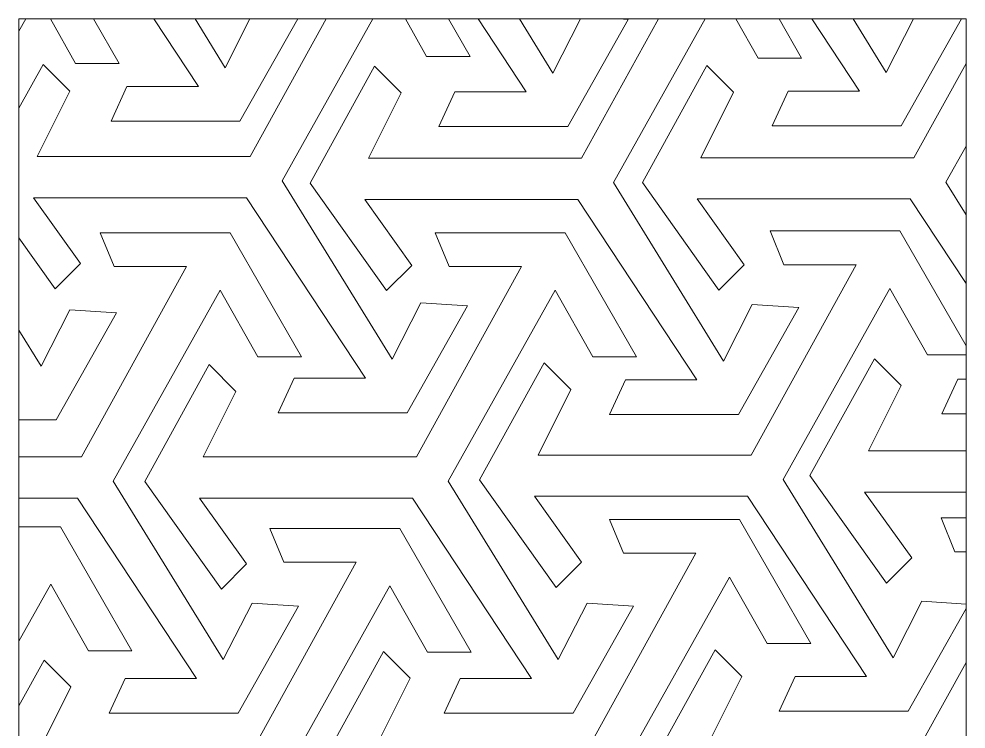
# Model space of a CAD drawing. Header units: centimetres. Extents: x -79.9 to 1.5, y -34 to 25.1.
# Drawn here: x -57.85 to -49.02, y -24.06 to -17.44 of the extents above; entities that cross this region are included whole.
import ezdxf

# ---------------------------------------------------------------- set-up
doc = ezdxf.new("R2010")
doc.units = ezdxf.units.CM
doc.header["$MEASUREMENT"] = 0
doc.layers.add('Layer 1', color=7, linetype='Continuous')

msp = doc.modelspace()

# ---------------------------------------------------------------- linework, layer by layer
at = {"layer": 'Layer 1', "lineweight": 20}
for points, knots in [([(-54.98735, -17.43929), (-54.98735, -17.43929), (-55.69539, -18.72174), (-55.69539, -18.72174), (-55.69539, -18.72174), (-57.68172, -18.72174), (-57.68172, -18.72174), (-57.68172, -18.72174), (-57.37683, -18.11199), (-57.37683, -18.11199), (-57.37683, -18.11199), (-57.62625, -17.86255), (-57.62625, -17.86255), (-57.62625, -17.86255), (-57.85136, -18.2712), (-57.85136, -18.2712)], [0, 0, 0, 0, 0.2, 0.2, 0.2, 0.4, 0.4, 0.4, 0.6, 0.6, 0.6, 0.8, 0.8, 0.8, 1, 1, 1, 1]), ([(-57.85136, -17.43929), (-57.85136, -17.43929), (-49.02245, -17.43929), (-49.02245, -17.43929), (-49.02245, -17.43929), (-49.02245, -33.99351), (-49.02245, -33.99351), (-49.02245, -33.99351), (-57.85136, -33.99351), (-57.85136, -33.99351), (-57.85136, -33.99351), (-57.85136, -17.43929), (-57.85136, -17.43929)], [0, 0, 0, 0, 0.25, 0.25, 0.25, 0.5, 0.5, 0.5, 0.75, 0.75, 0.75, 1, 1, 1, 1]), ([(-57.51331, -19.95556), (-57.51331, -19.95556), (-57.27773, -19.71999), (-57.27773, -19.71999), (-57.27773, -19.71999), (-57.71657, -19.10559), (-57.71657, -19.10559), (-57.71657, -19.10559), (-55.73027, -19.10559), (-55.73027, -19.10559), (-55.73027, -19.10559), (-54.62163, -20.78703), (-54.62163, -20.78703), (-54.62163, -20.78703), (-55.28681, -20.78703), (-55.28681, -20.78703), (-55.28681, -20.78703), (-55.43463, -21.11039), (-55.43463, -21.11039), (-55.43463, -21.11039), (-54.23361, -21.11039), (-54.23361, -21.11039), (-54.23361, -21.11039), (-53.67005, -20.11262), (-53.67005, -20.11262), (-53.67005, -20.11262), (-54.10427, -20.08489), (-54.10427, -20.08489), (-54.10427, -20.08489), (-54.37219, -20.6115), (-54.37219, -20.6115), (-54.37219, -20.6115), (-55.39767, -18.94853), (-55.39767, -18.94853), (-55.39767, -18.94853), (-54.55288, -17.43929), (-54.55288, -17.43929)], [0, 0, 0, 0, 0.0833333, 0.0833333, 0.0833333, 0.1666667, 0.1666667, 0.1666667, 0.25, 0.25, 0.25, 0.3333333, 0.3333333, 0.3333333, 0.4166667, 0.4166667, 0.4166667, 0.5, 0.5, 0.5, 0.5833333, 0.5833333, 0.5833333, 0.6666667, 0.6666667, 0.6666667, 0.75, 0.75, 0.75, 0.8333333, 0.8333333, 0.8333333, 0.9166667, 0.9166667, 0.9166667, 1, 1, 1, 1]), ([(-57.55808, -17.43929), (-57.55808, -17.43929), (-57.32274, -17.85424), (-57.32274, -17.85424), (-57.32274, -17.85424), (-56.91624, -17.85424), (-56.91624, -17.85424), (-56.91624, -17.85424), (-57.15525, -17.43929), (-57.15525, -17.43929)], [0, 0, 0, 0, 0.3333333, 0.3333333, 0.3333333, 0.6666667, 0.6666667, 0.6666667, 1, 1, 1, 1]), ([(-56.59457, -17.43929), (-56.59457, -17.43929), (-56.17896, -18.06964), (-56.17896, -18.06964), (-56.17896, -18.06964), (-56.84415, -18.06964), (-56.84415, -18.06964), (-56.84415, -18.06964), (-56.99196, -18.393), (-56.99196, -18.393), (-56.99196, -18.393), (-55.79094, -18.393), (-55.79094, -18.393), (-55.79094, -18.393), (-55.25227, -17.43929), (-55.25227, -17.43929)], [0, 0, 0, 0, 0.2, 0.2, 0.2, 0.4, 0.4, 0.4, 0.6, 0.6, 0.6, 0.8, 0.8, 0.8, 1, 1, 1, 1]), ([(-55.69813, -17.43929), (-55.69813, -17.43929), (-55.92952, -17.8941), (-55.92952, -17.8941), (-55.92952, -17.8941), (-56.20999, -17.43929), (-56.20999, -17.43929)], [0, 0, 0, 0, 0.5, 0.5, 0.5, 1, 1, 1, 1]), ([(-51.88929, -17.43929), (-51.88929, -17.43929), (-52.60611, -18.73765), (-52.60611, -18.73765), (-52.60611, -18.73765), (-54.59243, -18.73765), (-54.59243, -18.73765), (-54.59243, -18.73765), (-54.28755, -18.1279), (-54.28755, -18.1279), (-54.28755, -18.1279), (-54.53697, -17.87846), (-54.53697, -17.87846), (-54.53697, -17.87846), (-55.13751, -18.96863), (-55.13751, -18.96863), (-55.13751, -18.96863), (-54.42403, -19.97147), (-54.42403, -19.97147)], [0, 0, 0, 0, 0.1666667, 0.1666667, 0.1666667, 0.3333333, 0.3333333, 0.3333333, 0.5, 0.5, 0.5, 0.6666667, 0.6666667, 0.6666667, 0.8333333, 0.8333333, 0.8333333, 1, 1, 1, 1]), ([(-54.42403, -19.97147), (-54.42403, -19.97147), (-54.18845, -19.7359), (-54.18845, -19.7359), (-54.18845, -19.7359), (-54.62729, -19.1215), (-54.62729, -19.1215), (-54.62729, -19.1215), (-52.64098, -19.1215), (-52.64098, -19.1215), (-52.64098, -19.1215), (-51.53235, -20.80294), (-51.53235, -20.80294), (-51.53235, -20.80294), (-52.19753, -20.80294), (-52.19753, -20.80294), (-52.19753, -20.80294), (-52.34534, -21.1263), (-52.34534, -21.1263), (-52.34534, -21.1263), (-51.14433, -21.1263), (-51.14433, -21.1263), (-51.14433, -21.1263), (-50.58077, -20.12853), (-50.58077, -20.12853), (-50.58077, -20.12853), (-51.01499, -20.1008), (-51.01499, -20.1008), (-51.01499, -20.1008), (-51.28291, -20.62741), (-51.28291, -20.62741), (-51.28291, -20.62741), (-52.30839, -18.96444), (-52.30839, -18.96444), (-52.30839, -18.96444), (-51.4547, -17.43929), (-51.4547, -17.43929)], [0, 0, 0, 0, 0.0833333, 0.0833333, 0.0833333, 0.1666667, 0.1666667, 0.1666667, 0.25, 0.25, 0.25, 0.3333333, 0.3333333, 0.3333333, 0.4166667, 0.4166667, 0.4166667, 0.5, 0.5, 0.5, 0.5833333, 0.5833333, 0.5833333, 0.6666667, 0.6666667, 0.6666667, 0.75, 0.75, 0.75, 0.8333333, 0.8333333, 0.8333333, 0.9166667, 0.9166667, 0.9166667, 1, 1, 1, 1]), ([(-54.24902, -17.43929), (-54.24902, -17.43929), (-54.05088, -17.78864), (-54.05088, -17.78864), (-54.05088, -17.78864), (-53.64439, -17.78864), (-53.64439, -17.78864), (-53.64439, -17.78864), (-53.84561, -17.43929), (-53.84561, -17.43929)], [0, 0, 0, 0, 0.3333333, 0.3333333, 0.3333333, 0.6666667, 0.6666667, 0.6666667, 1, 1, 1, 1]), ([(-53.57102, -17.43929), (-53.57102, -17.43929), (-53.12263, -18.11935), (-53.12263, -18.11935), (-53.12263, -18.11935), (-53.78782, -18.11935), (-53.78782, -18.11935), (-53.78782, -18.11935), (-53.93563, -18.44271), (-53.93563, -18.44271), (-53.93563, -18.44271), (-52.73461, -18.44271), (-52.73461, -18.44271), (-52.73461, -18.44271), (-52.17106, -17.44493), (-52.17106, -17.44493), (-52.17106, -17.44493), (-52.25941, -17.43929), (-52.25941, -17.43929)], [0, 0, 0, 0, 0.1666667, 0.1666667, 0.1666667, 0.3333333, 0.3333333, 0.3333333, 0.5, 0.5, 0.5, 0.6666667, 0.6666667, 0.6666667, 0.8333333, 0.8333333, 0.8333333, 1, 1, 1, 1]), ([(-52.61651, -17.43929), (-52.61651, -17.43929), (-52.87319, -17.94381), (-52.87319, -17.94381), (-52.87319, -17.94381), (-53.18431, -17.43929), (-53.18431, -17.43929)], [0, 0, 0, 0, 0.5, 0.5, 0.5, 1, 1, 1, 1]), ([(-51.16876, -17.43929), (-51.16876, -17.43929), (-50.9616, -17.80455), (-50.9616, -17.80455), (-50.9616, -17.80455), (-50.5551, -17.80455), (-50.5551, -17.80455), (-50.5551, -17.80455), (-50.76549, -17.43929), (-50.76549, -17.43929)], [0, 0, 0, 0, 0.3333333, 0.3333333, 0.3333333, 0.6666667, 0.6666667, 0.6666667, 1, 1, 1, 1]), ([(-50.46017, -17.43929), (-50.46017, -17.43929), (-50.01589, -18.11312), (-50.01589, -18.11312), (-50.01589, -18.11312), (-50.68108, -18.11312), (-50.68108, -18.11312), (-50.68108, -18.11312), (-50.82889, -18.43648), (-50.82889, -18.43648), (-50.82889, -18.43648), (-49.62787, -18.43648), (-49.62787, -18.43648), (-49.62787, -18.43648), (-49.06465, -17.43929), (-49.06465, -17.43929)], [0, 0, 0, 0, 0.2, 0.2, 0.2, 0.4, 0.4, 0.4, 0.6, 0.6, 0.6, 0.8, 0.8, 0.8, 1, 1, 1, 1]), ([(-49.51294, -17.43929), (-49.51294, -17.43929), (-49.76645, -17.93758), (-49.76645, -17.93758), (-49.76645, -17.93758), (-50.07373, -17.43929), (-50.07373, -17.43929)], [0, 0, 0, 0, 0.5, 0.5, 0.5, 1, 1, 1, 1]), ([(-49.02245, -17.85307), (-49.02245, -17.85307), (-49.50798, -18.7325), (-49.50798, -18.7325), (-49.50798, -18.7325), (-51.4943, -18.7325), (-51.4943, -18.7325), (-51.4943, -18.7325), (-51.18941, -18.12274), (-51.18941, -18.12274), (-51.18941, -18.12274), (-51.43883, -17.8733), (-51.43883, -17.8733), (-51.43883, -17.8733), (-52.03938, -18.96348), (-52.03938, -18.96348), (-52.03938, -18.96348), (-51.3259, -19.96632), (-51.3259, -19.96632)], [0, 0, 0, 0, 0.1666667, 0.1666667, 0.1666667, 0.3333333, 0.3333333, 0.3333333, 0.5, 0.5, 0.5, 0.6666667, 0.6666667, 0.6666667, 0.8333333, 0.8333333, 0.8333333, 1, 1, 1, 1]), ([(-49.02245, -19.26385), (-49.02245, -19.26385), (-49.21026, -18.95929), (-49.21026, -18.95929), (-49.21026, -18.95929), (-49.02245, -18.62376), (-49.02245, -18.62376)], [0, 0, 0, 0, 0.5, 0.5, 0.5, 1, 1, 1, 1]), ([(-51.3259, -19.96632), (-51.3259, -19.96632), (-51.09031, -19.73075), (-51.09031, -19.73075), (-51.09031, -19.73075), (-51.52916, -19.11635), (-51.52916, -19.11635), (-51.52916, -19.11635), (-49.54285, -19.11635), (-49.54285, -19.11635), (-49.54285, -19.11635), (-49.02245, -19.90563), (-49.02245, -19.90563)], [0, 0, 0, 0, 0.25, 0.25, 0.25, 0.5, 0.5, 0.5, 0.75, 0.75, 0.75, 1, 1, 1, 1]), ([(-49.02245, -20.48694), (-49.02245, -20.48694), (-49.63954, -19.41561), (-49.63954, -19.41561), (-49.63954, -19.41561), (-50.84982, -19.41561), (-50.84982, -19.41561), (-50.84982, -19.41561), (-50.72047, -19.72973), (-50.72047, -19.72973), (-50.72047, -19.72973), (-50.04603, -19.72973), (-50.04603, -19.72973), (-50.04603, -19.72973), (-51.02535, -21.50355), (-51.02535, -21.50355), (-51.02535, -21.50355), (-53.01168, -21.50355), (-53.01168, -21.50355), (-53.01168, -21.50355), (-52.70679, -20.89379), (-52.70679, -20.89379), (-52.70679, -20.89379), (-52.95621, -20.64435), (-52.95621, -20.64435), (-52.95621, -20.64435), (-53.55676, -21.73453), (-53.55676, -21.73453), (-53.55676, -21.73453), (-52.84328, -22.73737), (-52.84328, -22.73737)], [0, 0, 0, 0, 0.1, 0.1, 0.1, 0.2, 0.2, 0.2, 0.3, 0.3, 0.3, 0.4, 0.4, 0.4, 0.5, 0.5, 0.5, 0.6, 0.6, 0.6, 0.7, 0.7, 0.7, 0.8, 0.8, 0.8, 0.9, 0.9, 0.9, 1, 1, 1, 1]), ([(-57.85136, -21.9045), (-57.85136, -21.9045), (-57.30449, -21.9045), (-57.30449, -21.9045), (-57.30449, -21.9045), (-56.19585, -23.58594), (-56.19585, -23.58594), (-56.19585, -23.58594), (-56.86104, -23.58594), (-56.86104, -23.58594), (-56.86104, -23.58594), (-57.00885, -23.9093), (-57.00885, -23.9093), (-57.00885, -23.9093), (-55.80783, -23.9093), (-55.80783, -23.9093), (-55.80783, -23.9093), (-55.24428, -22.91152), (-55.24428, -22.91152), (-55.24428, -22.91152), (-55.6785, -22.8838), (-55.6785, -22.8838), (-55.6785, -22.8838), (-55.94641, -23.4104), (-55.94641, -23.4104), (-55.94641, -23.4104), (-56.9719, -21.74744), (-56.9719, -21.74744), (-56.9719, -21.74744), (-55.97618, -19.96854), (-55.97618, -19.96854), (-55.97618, -19.96854), (-55.62511, -20.58755), (-55.62511, -20.58755), (-55.62511, -20.58755), (-55.21861, -20.58755), (-55.21861, -20.58755), (-55.21861, -20.58755), (-55.88379, -19.43271), (-55.88379, -19.43271), (-55.88379, -19.43271), (-57.09408, -19.43271), (-57.09408, -19.43271), (-57.09408, -19.43271), (-56.96472, -19.74683), (-56.96472, -19.74683), (-56.96472, -19.74683), (-56.29029, -19.74683), (-56.29029, -19.74683), (-56.29029, -19.74683), (-57.26961, -21.52065), (-57.26961, -21.52065), (-57.26961, -21.52065), (-57.85136, -21.52065), (-57.85136, -21.52065)], [0, 0, 0, 0, 0.0555556, 0.0555556, 0.0555556, 0.1111111, 0.1111111, 0.1111111, 0.1666667, 0.1666667, 0.1666667, 0.2222222, 0.2222222, 0.2222222, 0.2777778, 0.2777778, 0.2777778, 0.3333333, 0.3333333, 0.3333333, 0.3888889, 0.3888889, 0.3888889, 0.4444444, 0.4444444, 0.4444444, 0.5, 0.5, 0.5, 0.5555556, 0.5555556, 0.5555556, 0.6111111, 0.6111111, 0.6111111, 0.6666667, 0.6666667, 0.6666667, 0.7222222, 0.7222222, 0.7222222, 0.7777778, 0.7777778, 0.7777778, 0.8333333, 0.8333333, 0.8333333, 0.8888889, 0.8888889, 0.8888889, 0.9444444, 0.9444444, 0.9444444, 1, 1, 1, 1]), ([(-55.96463, -22.75447), (-55.96463, -22.75447), (-55.72904, -22.5189), (-55.72904, -22.5189), (-55.72904, -22.5189), (-56.16788, -21.9045), (-56.16788, -21.9045), (-56.16788, -21.9045), (-54.18158, -21.9045), (-54.18158, -21.9045), (-54.18158, -21.9045), (-53.07294, -23.58594), (-53.07294, -23.58594), (-53.07294, -23.58594), (-53.73813, -23.58594), (-53.73813, -23.58594), (-53.73813, -23.58594), (-53.88594, -23.9093), (-53.88594, -23.9093), (-53.88594, -23.9093), (-52.68492, -23.9093), (-52.68492, -23.9093), (-52.68492, -23.9093), (-52.12136, -22.91152), (-52.12136, -22.91152), (-52.12136, -22.91152), (-52.55559, -22.8838), (-52.55559, -22.8838), (-52.55559, -22.8838), (-52.8235, -23.4104), (-52.8235, -23.4104), (-52.8235, -23.4104), (-53.84898, -21.74744), (-53.84898, -21.74744), (-53.84898, -21.74744), (-52.85326, -19.96854), (-52.85326, -19.96854), (-52.85326, -19.96854), (-52.50219, -20.58755), (-52.50219, -20.58755), (-52.50219, -20.58755), (-52.0957, -20.58755), (-52.0957, -20.58755), (-52.0957, -20.58755), (-52.76088, -19.43271), (-52.76088, -19.43271), (-52.76088, -19.43271), (-53.97117, -19.43271), (-53.97117, -19.43271), (-53.97117, -19.43271), (-53.84181, -19.74683), (-53.84181, -19.74683), (-53.84181, -19.74683), (-53.16738, -19.74683), (-53.16738, -19.74683), (-53.16738, -19.74683), (-54.1467, -21.52065), (-54.1467, -21.52065), (-54.1467, -21.52065), (-56.13303, -21.52065), (-56.13303, -21.52065), (-56.13303, -21.52065), (-55.82814, -20.91089), (-55.82814, -20.91089), (-55.82814, -20.91089), (-56.07756, -20.66145), (-56.07756, -20.66145), (-56.07756, -20.66145), (-56.67811, -21.75163), (-56.67811, -21.75163), (-56.67811, -21.75163), (-55.96463, -22.75447), (-55.96463, -22.75447)], [0, 0, 0, 0, 0.0416667, 0.0416667, 0.0416667, 0.0833333, 0.0833333, 0.0833333, 0.125, 0.125, 0.125, 0.1666667, 0.1666667, 0.1666667, 0.2083333, 0.2083333, 0.2083333, 0.25, 0.25, 0.25, 0.2916667, 0.2916667, 0.2916667, 0.3333333, 0.3333333, 0.3333333, 0.375, 0.375, 0.375, 0.4166667, 0.4166667, 0.4166667, 0.4583333, 0.4583333, 0.4583333, 0.5, 0.5, 0.5, 0.5416667, 0.5416667, 0.5416667, 0.5833333, 0.5833333, 0.5833333, 0.625, 0.625, 0.625, 0.6666667, 0.6666667, 0.6666667, 0.7083333, 0.7083333, 0.7083333, 0.75, 0.75, 0.75, 0.7916667, 0.7916667, 0.7916667, 0.8333333, 0.8333333, 0.8333333, 0.875, 0.875, 0.875, 0.9166667, 0.9166667, 0.9166667, 0.9583333, 0.9583333, 0.9583333, 1, 1, 1, 1]), ([(-49.02245, -22.893), (-49.02245, -22.893), (-49.43424, -22.8667), (-49.43424, -22.8667), (-49.43424, -22.8667), (-49.70216, -23.3933), (-49.70216, -23.3933), (-49.70216, -23.3933), (-50.72764, -21.73034), (-50.72764, -21.73034), (-50.72764, -21.73034), (-49.73192, -19.95144), (-49.73192, -19.95144), (-49.73192, -19.95144), (-49.38085, -20.57045), (-49.38085, -20.57045), (-49.38085, -20.57045), (-49.02245, -20.57045), (-49.02245, -20.57045)], [0, 0, 0, 0, 0.1666667, 0.1666667, 0.1666667, 0.3333333, 0.3333333, 0.3333333, 0.5, 0.5, 0.5, 0.6666667, 0.6666667, 0.6666667, 0.8333333, 0.8333333, 0.8333333, 1, 1, 1, 1]), ([(-57.85136, -21.176), (-57.85136, -21.176), (-57.50546, -21.176), (-57.50546, -21.176), (-57.50546, -21.176), (-56.94191, -20.17822), (-56.94191, -20.17822), (-56.94191, -20.17822), (-57.37613, -20.15049), (-57.37613, -20.15049), (-57.37613, -20.15049), (-57.64405, -20.6771), (-57.64405, -20.6771), (-57.64405, -20.6771), (-57.85136, -20.34092), (-57.85136, -20.34092)], [0, 0, 0, 0, 0.2, 0.2, 0.2, 0.4, 0.4, 0.4, 0.6, 0.6, 0.6, 0.8, 0.8, 0.8, 1, 1, 1, 1]), ([(-49.02245, -21.46497), (-49.02245, -21.46497), (-49.93293, -21.46497), (-49.93293, -21.46497), (-49.93293, -21.46497), (-49.62804, -20.85522), (-49.62804, -20.85522), (-49.62804, -20.85522), (-49.87746, -20.60578), (-49.87746, -20.60578), (-49.87746, -20.60578), (-50.47801, -21.69596), (-50.47801, -21.69596), (-50.47801, -21.69596), (-49.76453, -22.69879), (-49.76453, -22.69879)], [0, 0, 0, 0, 0.2, 0.2, 0.2, 0.4, 0.4, 0.4, 0.6, 0.6, 0.6, 0.8, 0.8, 0.8, 1, 1, 1, 1]), ([(-49.02245, -20.79779), (-49.02245, -20.79779), (-49.0994, -20.79779), (-49.0994, -20.79779), (-49.0994, -20.79779), (-49.24721, -21.12115), (-49.24721, -21.12115), (-49.24721, -21.12115), (-49.02245, -21.12115), (-49.02245, -21.12115)], [0, 0, 0, 0, 0.3333333, 0.3333333, 0.3333333, 0.6666667, 0.6666667, 0.6666667, 1, 1, 1, 1]), ([(-52.84328, -22.73737), (-52.84328, -22.73737), (-52.60769, -22.5018), (-52.60769, -22.5018), (-52.60769, -22.5018), (-53.04654, -21.8874), (-53.04654, -21.8874), (-53.04654, -21.8874), (-51.06023, -21.8874), (-51.06023, -21.8874), (-51.06023, -21.8874), (-49.9516, -23.56884), (-49.9516, -23.56884), (-49.9516, -23.56884), (-50.61678, -23.56884), (-50.61678, -23.56884), (-50.61678, -23.56884), (-50.76459, -23.8922), (-50.76459, -23.8922), (-50.76459, -23.8922), (-49.56357, -23.8922), (-49.56357, -23.8922), (-49.56357, -23.8922), (-49.02245, -22.93414), (-49.02245, -22.93414)], [0, 0, 0, 0, 0.125, 0.125, 0.125, 0.25, 0.25, 0.25, 0.375, 0.375, 0.375, 0.5, 0.5, 0.5, 0.625, 0.625, 0.625, 0.75, 0.75, 0.75, 0.875, 0.875, 0.875, 1, 1, 1, 1]), ([(-49.76453, -22.69879), (-49.76453, -22.69879), (-49.52894, -22.46322), (-49.52894, -22.46322), (-49.52894, -22.46322), (-49.96779, -21.84882), (-49.96779, -21.84882), (-49.96779, -21.84882), (-49.02245, -21.84882), (-49.02245, -21.84882)], [0, 0, 0, 0, 0.3333333, 0.3333333, 0.3333333, 0.6666667, 0.6666667, 0.6666667, 1, 1, 1, 1]), ([(-54.33947, -25.42694), (-54.33947, -25.42694), (-54.10388, -25.19138), (-54.10388, -25.19138), (-54.10388, -25.19138), (-54.54272, -24.57698), (-54.54272, -24.57698), (-54.54272, -24.57698), (-52.55642, -24.57698), (-52.55642, -24.57698), (-52.55642, -24.57698), (-51.44778, -26.25842), (-51.44778, -26.25842), (-51.44778, -26.25842), (-52.11297, -26.25842), (-52.11297, -26.25842), (-52.11297, -26.25842), (-52.26078, -26.58178), (-52.26078, -26.58178), (-52.26078, -26.58178), (-51.05976, -26.58178), (-51.05976, -26.58178), (-51.05976, -26.58178), (-50.4962, -25.584), (-50.4962, -25.584), (-50.4962, -25.584), (-50.93042, -25.55628), (-50.93042, -25.55628), (-50.93042, -25.55628), (-51.19834, -26.08288), (-51.19834, -26.08288), (-51.19834, -26.08288), (-52.22382, -24.41992), (-52.22382, -24.41992), (-52.22382, -24.41992), (-51.2281, -22.64102), (-51.2281, -22.64102), (-51.2281, -22.64102), (-50.87703, -23.26003), (-50.87703, -23.26003), (-50.87703, -23.26003), (-50.47054, -23.26003), (-50.47054, -23.26003), (-50.47054, -23.26003), (-51.13572, -22.10519), (-51.13572, -22.10519), (-51.13572, -22.10519), (-52.346, -22.10519), (-52.346, -22.10519), (-52.346, -22.10519), (-52.21665, -22.41931), (-52.21665, -22.41931), (-52.21665, -22.41931), (-51.54222, -22.41931), (-51.54222, -22.41931), (-51.54222, -22.41931), (-52.52154, -24.19313), (-52.52154, -24.19313), (-52.52154, -24.19313), (-54.50787, -24.19313), (-54.50787, -24.19313), (-54.50787, -24.19313), (-54.20298, -23.58337), (-54.20298, -23.58337), (-54.20298, -23.58337), (-54.4524, -23.33393), (-54.4524, -23.33393), (-54.4524, -23.33393), (-55.05295, -24.42411), (-55.05295, -24.42411), (-55.05295, -24.42411), (-54.33947, -25.42694), (-54.33947, -25.42694)], [0, 0, 0, 0, 0.0416667, 0.0416667, 0.0416667, 0.0833333, 0.0833333, 0.0833333, 0.125, 0.125, 0.125, 0.1666667, 0.1666667, 0.1666667, 0.2083333, 0.2083333, 0.2083333, 0.25, 0.25, 0.25, 0.2916667, 0.2916667, 0.2916667, 0.3333333, 0.3333333, 0.3333333, 0.375, 0.375, 0.375, 0.4166667, 0.4166667, 0.4166667, 0.4583333, 0.4583333, 0.4583333, 0.5, 0.5, 0.5, 0.5416667, 0.5416667, 0.5416667, 0.5833333, 0.5833333, 0.5833333, 0.625, 0.625, 0.625, 0.6666667, 0.6666667, 0.6666667, 0.7083333, 0.7083333, 0.7083333, 0.75, 0.75, 0.75, 0.7916667, 0.7916667, 0.7916667, 0.8333333, 0.8333333, 0.8333333, 0.875, 0.875, 0.875, 0.9166667, 0.9166667, 0.9166667, 0.9583333, 0.9583333, 0.9583333, 1, 1, 1, 1]), ([(-49.02245, -22.09053), (-49.02245, -22.09053), (-49.25593, -22.09053), (-49.25593, -22.09053), (-49.25593, -22.09053), (-49.12658, -22.40464), (-49.12658, -22.40464), (-49.12658, -22.40464), (-49.02245, -22.40464), (-49.02245, -22.40464)], [0, 0, 0, 0, 0.3333333, 0.3333333, 0.3333333, 0.6666667, 0.6666667, 0.6666667, 1, 1, 1, 1]), ([(-57.85136, -23.23817), (-57.85136, -23.23817), (-57.55508, -22.70885), (-57.55508, -22.70885), (-57.55508, -22.70885), (-57.20401, -23.32785), (-57.20401, -23.32785), (-57.20401, -23.32785), (-56.79751, -23.32785), (-56.79751, -23.32785), (-56.79751, -23.32785), (-57.4627, -22.17302), (-57.4627, -22.17302), (-57.4627, -22.17302), (-57.85136, -22.17302), (-57.85136, -22.17302)], [0, 0, 0, 0, 0.2, 0.2, 0.2, 0.4, 0.4, 0.4, 0.6, 0.6, 0.6, 0.8, 0.8, 0.8, 1, 1, 1, 1]), ([(-57.50475, -25.50946), (-57.50475, -25.50946), (-57.26916, -25.27389), (-57.26916, -25.27389), (-57.26916, -25.27389), (-57.708, -24.65949), (-57.708, -24.65949), (-57.708, -24.65949), (-55.7217, -24.65949), (-55.7217, -24.65949), (-55.7217, -24.65949), (-54.61306, -26.34093), (-54.61306, -26.34093), (-54.61306, -26.34093), (-55.27825, -26.34093), (-55.27825, -26.34093), (-55.27825, -26.34093), (-55.42606, -26.66429), (-55.42606, -26.66429), (-55.42606, -26.66429), (-54.22504, -26.66429), (-54.22504, -26.66429), (-54.22504, -26.66429), (-53.66148, -25.66651), (-53.66148, -25.66651), (-53.66148, -25.66651), (-54.09571, -25.63879), (-54.09571, -25.63879), (-54.09571, -25.63879), (-54.36362, -26.16539), (-54.36362, -26.16539), (-54.36362, -26.16539), (-55.3891, -24.50243), (-55.3891, -24.50243), (-55.3891, -24.50243), (-54.39338, -22.72353), (-54.39338, -22.72353), (-54.39338, -22.72353), (-54.04232, -23.34254), (-54.04232, -23.34254), (-54.04232, -23.34254), (-53.63582, -23.34254), (-53.63582, -23.34254), (-53.63582, -23.34254), (-54.301, -22.1877), (-54.301, -22.1877), (-54.301, -22.1877), (-55.51129, -22.1877), (-55.51129, -22.1877), (-55.51129, -22.1877), (-55.38193, -22.50182), (-55.38193, -22.50182), (-55.38193, -22.50182), (-54.7075, -22.50182), (-54.7075, -22.50182), (-54.7075, -22.50182), (-55.68682, -24.27564), (-55.68682, -24.27564), (-55.68682, -24.27564), (-57.67315, -24.27564), (-57.67315, -24.27564), (-57.67315, -24.27564), (-57.36826, -23.66588), (-57.36826, -23.66588), (-57.36826, -23.66588), (-57.61768, -23.41644), (-57.61768, -23.41644), (-57.61768, -23.41644), (-57.85136, -23.84064), (-57.85136, -23.84064)], [0, 0, 0, 0, 0.0434783, 0.0434783, 0.0434783, 0.0869565, 0.0869565, 0.0869565, 0.1304348, 0.1304348, 0.1304348, 0.173913, 0.173913, 0.173913, 0.2173913, 0.2173913, 0.2173913, 0.2608696, 0.2608696, 0.2608696, 0.3043478, 0.3043478, 0.3043478, 0.3478261, 0.3478261, 0.3478261, 0.3913043, 0.3913043, 0.3913043, 0.4347826, 0.4347826, 0.4347826, 0.4782609, 0.4782609, 0.4782609, 0.5217391, 0.5217391, 0.5217391, 0.5652174, 0.5652174, 0.5652174, 0.6086957, 0.6086957, 0.6086957, 0.6521739, 0.6521739, 0.6521739, 0.6956522, 0.6956522, 0.6956522, 0.7391304, 0.7391304, 0.7391304, 0.7826087, 0.7826087, 0.7826087, 0.826087, 0.826087, 0.826087, 0.8695652, 0.8695652, 0.8695652, 0.9130435, 0.9130435, 0.9130435, 0.9565217, 0.9565217, 0.9565217, 1, 1, 1, 1]), ([(-49.02245, -23.43761), (-49.02245, -23.43761), (-49.43147, -24.17846), (-49.43147, -24.17846), (-49.43147, -24.17846), (-51.41779, -24.17846), (-51.41779, -24.17846), (-51.41779, -24.17846), (-51.1129, -23.56871), (-51.1129, -23.56871), (-51.1129, -23.56871), (-51.36233, -23.31927), (-51.36233, -23.31927), (-51.36233, -23.31927), (-51.96287, -24.40945), (-51.96287, -24.40945), (-51.96287, -24.40945), (-51.24939, -25.41228), (-51.24939, -25.41228)], [0, 0, 0, 0, 0.1666667, 0.1666667, 0.1666667, 0.3333333, 0.3333333, 0.3333333, 0.5, 0.5, 0.5, 0.6666667, 0.6666667, 0.6666667, 0.8333333, 0.8333333, 0.8333333, 1, 1, 1, 1])]:
    msp.add_open_spline(points, degree=3, knots=knots, dxfattribs=at)
for points in [[(-57.85136, -17.55244), (-57.85136, -17.55244), (-57.78802, -17.43929), (-57.78802, -17.43929)], [(-57.85136, -19.48041), (-57.85136, -19.48041), (-57.51331, -19.95556), (-57.51331, -19.95556)]]:
    msp.add_open_spline(points, degree=3, dxfattribs=at)

doc.saveas('drawing.dxf')
